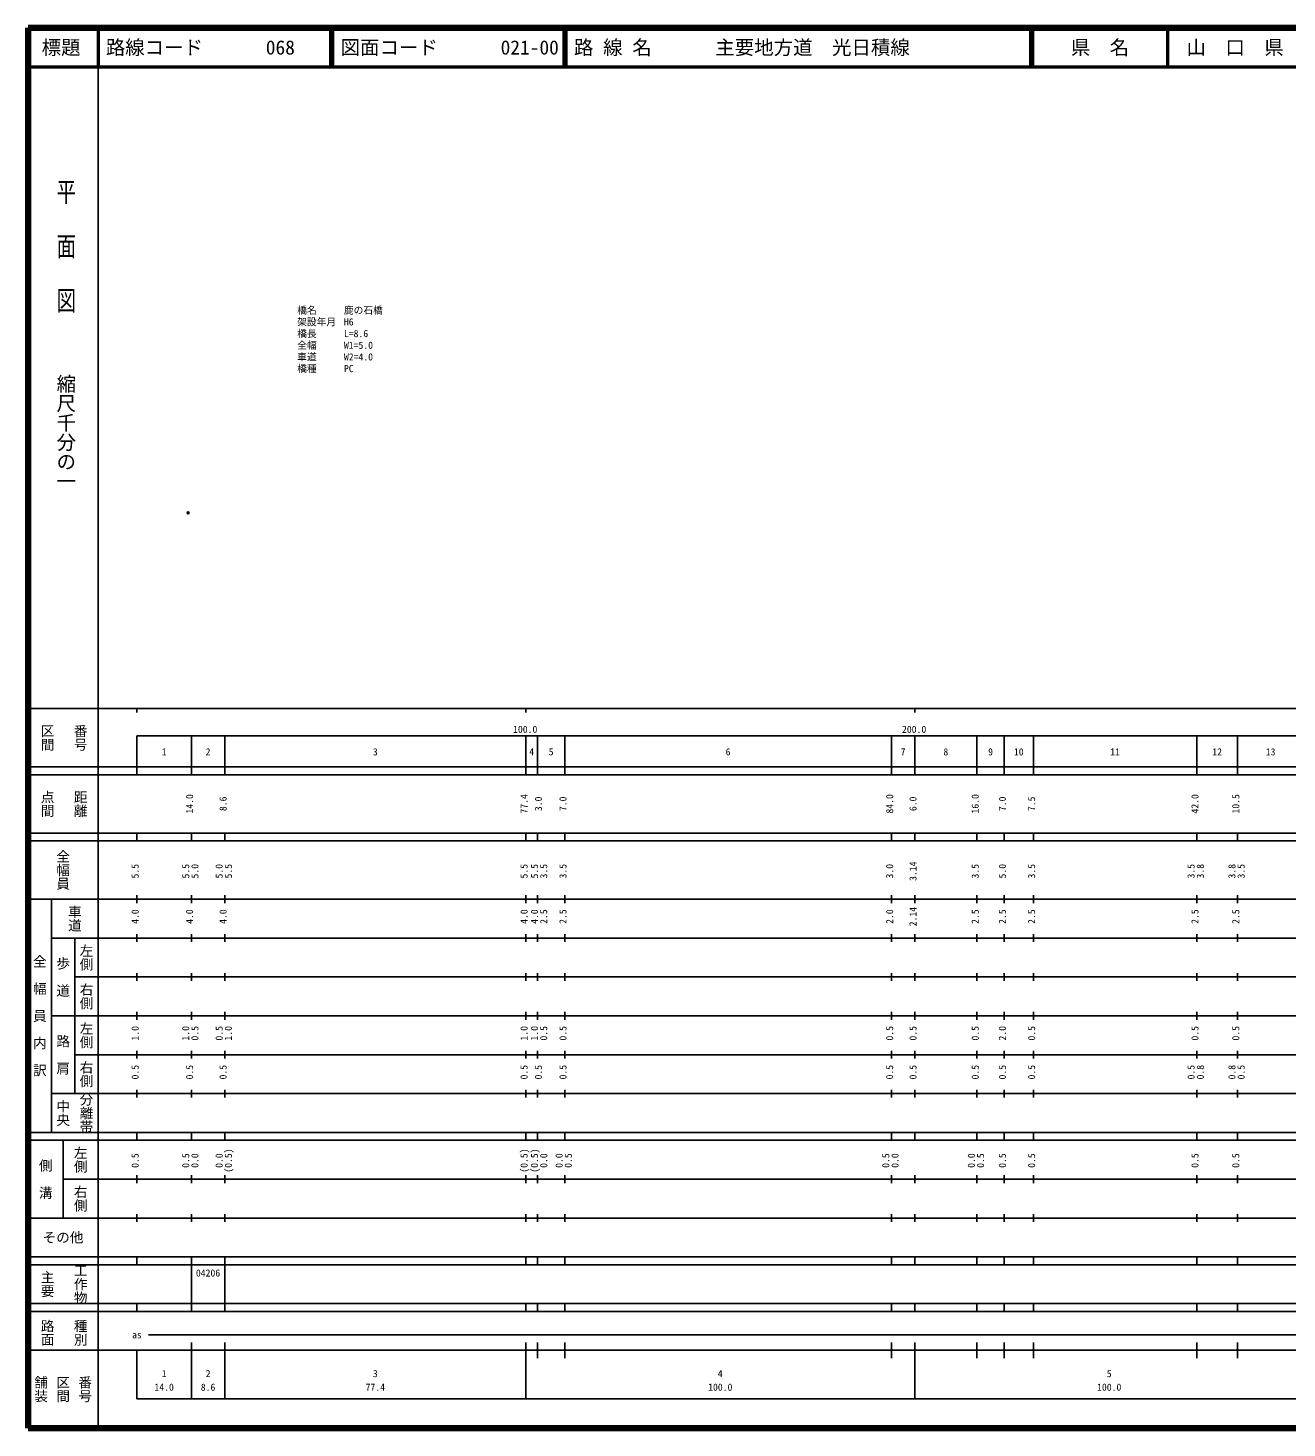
# Model space of a CAD drawing. Units: millimetres on the paper, with parts at other scales. Extents: x 40 to 680, y 20 to 380.
# Drawn here: x 40 to 363.7, y 20 to 380 of the extents above; entities that cross this region are included whole.
import ezdxf
from ezdxf.enums import TextEntityAlignment as Align

# ---------------------------------------------------------------- set-up
doc = ezdxf.new("R2010")
doc.units = ezdxf.units.MM
doc.header["$PDMODE"] = 32
doc.header["$PDSIZE"] = 0.5
for name, color, linetype in [('M-OTRS', 6, 'Continuous'), ('M-STR-HTXT', 7, 'Continuous'), ('M-TTL-TXT', 7, 'Continuous')]:
    doc.layers.add(name, color=color, linetype=linetype)
for name, color, linetype, lineweight in [('M-TTL', 2, 'Continuous', 140), ('M-TTL-BAND', 7, 'Continuous', 25), ('M-TTL-LINE', 7, 'Continuous', 50)]:
    doc.layers.add(name, color=color, linetype=linetype, lineweight=lineweight)
doc.styles.add('@ＭＳ ゴシック', font='')
doc.styles.add('ＭＳ ゴシック', font='')
doc.styles.get('@ＭＳ ゴシック').set_extended_font_data('@MS Gothic')
doc.styles.get('ＭＳ ゴシック').set_extended_font_data('MS Gothic')

msp = doc.modelspace()

# ---------------------------------------------------------------- linework, layer by layer
at = {"layer": 'M-OTRS'}
msp.add_point((81.171, 255.343), dxfattribs=at)
at = {"layer": 'M-TTL'}
for p, q in [((40, 380), (40, 20)), ((680, 380), (40, 380)), ((40, 20), (680, 20))]:
    msp.add_line(p, q, dxfattribs=at)
at = {"layer": 'M-TTL-BAND'}
for p, q in [((58, 370), (58, 20)), ((40, 205), (579, 205)), ((68, 205), (68, 204)), ((168, 205), (168, 204)), ((268, 205), (268, 204)), ((68, 198), (579, 198)), ((68, 198), (68, 188)), ((82, 188), (82, 198)), ((90.6, 188), (90.6, 198)), ((168, 188), (168, 198)), ((171, 188), (171, 198)), ((178, 188), (178, 198)), ((262, 188), (262, 198)), ((268, 188), (268, 198)), ((284, 188), (284, 198)), ((291, 188), (291, 198)), ((298.5, 188), (298.5, 198)), ((340.5, 188), (340.5, 198)), ((351, 188), (351, 198)), ((40, 190), (579, 190)), ((40, 188), (579, 188)), ((40, 173), (579, 173)), ((68, 171), (68, 173)), ((82, 171), (82, 173)), ((90.6, 171), (90.6, 173)), ((168, 171), (168, 173)), ((171, 171), (171, 173)), ((178, 171), (178, 173)), ((262, 171), (262, 173)), ((268, 171), (268, 173)), ((284, 171), (284, 173)), ((291, 171), (291, 173)), ((298.5, 171), (298.5, 173)), ((340.5, 171), (340.5, 173)), ((351, 171), (351, 173)), ((40, 171), (579, 171)), ((40, 156), (579, 156)), ((46, 96), (46, 156)), ((68, 155), (68, 157)), ((82, 155), (82, 157)), ((90.6, 155), (90.6, 157)), ((168, 155), (168, 157)), ((171, 155), (171, 157)), ((178, 155), (178, 157)), ((262, 155), (262, 157)), ((268, 155), (268, 157)), ((284, 155), (284, 157)), ((291, 155), (291, 157)), ((298.5, 155), (298.5, 157)), ((340.5, 155), (340.5, 157)), ((351, 155), (351, 157)), ((46, 146), (579, 146)), ((52, 146), (52, 106)), ((68, 145), (68, 147)), ((82, 145), (82, 147)), ((90.6, 145), (90.6, 147)), ((168, 145), (168, 147)), ((171, 145), (171, 147)), ((178, 145), (178, 147)), ((262, 145), (262, 147)), ((268, 145), (268, 147)), ((284, 145), (284, 147)), ((291, 145), (291, 147)), ((298.5, 145), (298.5, 147)), ((340.5, 145), (340.5, 147)), ((351, 145), (351, 147)), ((68, 135), (68, 137)), ((82, 135), (82, 137)), ((90.6, 135), (90.6, 137)), ((168, 135), (168, 137)), ((171, 135), (171, 137)), ((178, 135), (178, 137)), ((262, 135), (262, 137)), ((268, 135), (268, 137)), ((284, 135), (284, 137)), ((291, 135), (291, 137)), ((298.5, 135), (298.5, 137)), ((340.5, 135), (340.5, 137)), ((351, 135), (351, 137)), ((52, 136), (579, 136)), ((46, 126), (579, 126)), ((68, 125), (68, 127)), ((82, 125), (82, 127)), ((90.6, 125), (90.6, 127)), ((168, 125), (168, 127)), ((171, 125), (171, 127)), ((178, 125), (178, 127)), ((262, 125), (262, 127)), ((268, 125), (268, 127)), ((284, 125), (284, 127)), ((291, 125), (291, 127)), ((298.5, 125), (298.5, 127)), ((340.5, 125), (340.5, 127)), ((351, 125), (351, 127)), ((52, 116), (579, 116)), ((68, 115), (68, 117)), ((82, 115), (82, 117)), ((90.6, 115), (90.6, 117)), ((168, 115), (168, 117)), ((171, 115), (171, 117)), ((178, 115), (178, 117)), ((262, 115), (262, 117)), ((268, 115), (268, 117)), ((284, 115), (284, 117)), ((291, 115), (291, 117)), ((298.5, 115), (298.5, 117)), ((340.5, 115), (340.5, 117)), ((351, 115), (351, 117)), ((46, 106), (579, 106)), ((68, 105), (68, 107)), ((82, 105), (82, 107)), ((90.6, 105), (90.6, 107)), ((168, 105), (168, 107)), ((171, 105), (171, 107)), ((178, 105), (178, 107)), ((262, 105), (262, 107)), ((268, 105), (268, 107)), ((284, 105), (284, 107)), ((291, 105), (291, 107)), ((298.5, 105), (298.5, 107)), ((340.5, 105), (340.5, 107)), ((351, 105), (351, 107)), ((40, 96), (579, 96)), ((40, 94), (579, 94)), ((49, 94), (49, 74)), ((68, 94), (68, 96)), ((82, 94), (82, 96)), ((90.6, 94), (90.6, 96)), ((168, 94), (168, 96)), ((171, 94), (171, 96)), ((178, 94), (178, 96)), ((262, 94), (262, 96)), ((268, 94), (268, 96)), ((284, 94), (284, 96)), ((291, 94), (291, 96)), ((298.5, 94), (298.5, 96)), ((340.5, 94), (340.5, 96)), ((351, 94), (351, 96)), ((49, 84), (579, 84)), ((68, 83), (68, 85)), ((82, 83), (82, 85)), ((90.6, 83), (90.6, 85)), ((168, 83), (168, 85)), ((171, 83), (171, 85)), ((178, 83), (178, 85)), ((262, 83), (262, 85)), ((268, 83), (268, 85)), ((284, 83), (284, 85)), ((291, 83), (291, 85)), ((298.5, 83), (298.5, 85)), ((340.5, 83), (340.5, 85)), ((351, 83), (351, 85)), ((40, 74), (579, 74)), ((68, 73), (68, 75)), ((82, 73), (82, 75)), ((90.6, 73), (90.6, 75)), ((168, 73), (168, 75)), ((171, 73), (171, 75)), ((178, 73), (178, 75)), ((262, 73), (262, 75)), ((268, 73), (268, 75)), ((284, 73), (284, 75)), ((291, 73), (291, 75)), ((298.5, 73), (298.5, 75)), ((340.5, 73), (340.5, 75)), ((351, 73), (351, 75)), ((40, 64), (579, 64)), ((40, 62), (579, 62)), ((68, 62), (68, 64)), ((82, 62), (82, 64)), ((82, 52), (82, 62)), ((90.6, 62), (90.6, 64)), ((90.6, 52), (90.6, 62)), ((168, 62), (168, 64)), ((171, 62), (171, 64)), ((178, 62), (178, 64)), ((262, 62), (262, 64)), ((268, 62), (268, 64)), ((284, 62), (284, 64)), ((291, 62), (291, 64)), ((298.5, 62), (298.5, 64)), ((340.5, 62), (340.5, 64)), ((351, 62), (351, 64)), ((40, 52), (579, 52)), ((68, 50), (68, 52)), ((82, 50), (82, 52)), ((90.6, 50), (90.6, 52)), ((168, 50), (168, 52)), ((171, 50), (171, 52)), ((178, 50), (178, 52)), ((262, 50), (262, 52)), ((268, 50), (268, 52)), ((284, 50), (284, 52)), ((291, 50), (291, 52)), ((298.5, 50), (298.5, 52)), ((340.5, 50), (340.5, 52)), ((351, 50), (351, 52)), ((40, 50), (579, 50)), ((71, 44), (565, 44)), ((40, 40), (579, 40)), ((68, 40), (68, 27.5)), ((82, 27.5), (82, 42)), ((90.6, 27.5), (90.6, 42)), ((168, 27.5), (168, 42)), ((171, 38), (171, 42)), ((178, 38), (178, 42)), ((262, 38), (262, 42)), ((268, 27.5), (268, 42)), ((284, 38), (284, 42)), ((291, 38), (291, 42)), ((298.5, 38), (298.5, 42)), ((340.5, 38), (340.5, 42)), ((351, 38), (351, 42)), ((68, 27.5), (579, 27.5))]:
    msp.add_line(p, q, dxfattribs=at)
at = {"layer": 'M-TTL-LINE'}
for p, q in [((58, 380), (58, 370)), ((117.75, 380), (117.75, 370)), ((118.25, 380), (118.25, 370)), ((177.75, 380), (177.75, 370)), ((178.25, 380), (178.25, 370)), ((297.75, 380), (297.75, 370)), ((298.25, 380), (298.25, 370)), ((333, 380), (333, 370)), ((40, 370), (680, 370))]:
    msp.add_line(p, q, dxfattribs=at)

# ---------------------------------------------------------------- texts
at = {"layer": 'M-STR-HTXT', "style": 'ＭＳ ゴシック'}
for s, p in [('橋名', (109.223, 305.951)), ('鹿の石橋', (121.223, 305.957)), ('橋長', (109.226, 299.951)), ('架設年月', (109.225, 302.951)), ('H6', (121.225, 302.957)), ('全幅', (109.228, 296.951)), ('W1=5.0', (121.228, 296.957)), ('L=8.6', (121.226, 299.957)), ('車道', (109.229, 293.951)), ('W2=4.0', (121.229, 293.957)), ('橋種', (109.23, 290.951)), ('PC', (121.23, 290.957))]:
    msp.add_text(s, height=1.833, rotation=0.027, dxfattribs=at).set_placement(p, align=Align.BOTTOM_LEFT)
at = {"layer": 'M-TTL-BAND', "style": '@ＭＳ ゴシック', "width": 1.4}
msp.add_text('平  面  図', height=3.666, rotation=270, dxfattribs=at).set_placement((49.777, 306.475), align=Align.MIDDLE_RIGHT)
at = {"layer": 'M-TTL-BAND', "style": '@ＭＳ ゴシック'}
msp.add_text('縮尺千分の一', height=3.666, rotation=270, dxfattribs=at).set_placement((49.777, 261.03), align=Align.MIDDLE_RIGHT)
for s, p in [('区間', (45, 197.5)), ('番号', (53.5, 197.5)), ('点間', (45, 180.5)), ('距離', (53.5, 180.5)), ('全幅員', (49, 163.5)), ('車道', (52, 151)), ('左側', (55, 141)), ('全\u3000幅\u3000員\u3000内\u3000訳', (43, 126)), ('歩\u3000道', (49, 136)), ('右側', (55, 131)), ('左側', (55, 121)), ('路\u3000肩', (49, 116)), ('右側', (55, 111)), ('分離帯', (55, 101)), ('中央', (49, 101)), ('左側', (53.5, 89)), ('側\u3000溝', (44.5, 84)), ('右側', (53.5, 79)), ('工作物', (53.5, 57)), ('主要', (45, 57)), ('路面', (45, 44.5)), ('種別', (53.5, 44.5)), ('舗装', (43.333, 30)), ('区間', (49, 30)), ('番号', (54.667, 30))]:
    msp.add_text(s, height=2.566, rotation=270, dxfattribs=at).set_placement(p, align=Align.MIDDLE_CENTER)
at = {"layer": 'M-TTL-BAND', "style": 'ＭＳ ゴシック'}
for s, p in [('100.0', (167.844, 198.195)), ('200.0', (267.844, 198.195)), ('1', (75, 192.405)), ('2', (86.3, 192.405)), ('3', (129.3, 192.405)), ('4', (169.5, 192.405)), ('5', (174.5, 192.405)), ('6', (220, 192.405)), ('7', (265, 192.405)), ('8', (276, 192.405)), ('9', (287.5, 192.405)), ('10', (294.75, 192.405)), ('11', (319.5, 192.405)), ('12', (345.75, 192.405)), ('13', (359.5, 192.405)), ('as', (68, 42.5)), ('1', (75, 32.523)), ('2', (86.3, 32.523)), ('3', (129.3, 32.523)), ('4', (218, 32.523)), ('5', (318, 32.523)), ('14.0', (75, 29.033)), ('8.6', (86.3, 29.033)), ('77.4', (129.3, 29.033)), ('100.0', (218, 29.033)), ('100.0', (318, 29.033))]:
    msp.add_text(s, height=1.833, dxfattribs=at).set_placement(p, align=Align.BOTTOM_CENTER)
for s, p in [('14.0', (83, 180.5)), ('8.6', (91.6, 180.5)), ('77.4', (169, 180.5)), ('3.0', (172.681, 180.5)), ('7.0', (179, 180.5)), ('84.0', (263, 180.5)), ('6.0', (269, 180.5)), ('16.0', (285, 180.5)), ('7.0', (292, 180.5)), ('7.5', (299.5, 180.5)), ('42.0', (341.5, 180.5)), ('10.5', (352, 180.5)), ('5.5', (69, 163.174)), ('5.5', (82, 163.174)), ('5.0', (84.37, 163.174)), ('5.0', (90.6, 163.174)), ('5.5', (92.97, 163.174)), ('5.5', (169, 163.174)), ('5.5', (171.681, 163.174)), ('3.5', (174.051, 163.174)), ('3.5', (179, 163.174)), ('3.0', (263, 163.174)), ('3.14', (269, 163.174)), ('3.5', (285, 163.174)), ('5.0', (292, 163.174)), ('3.5', (299.5, 163.174)), ('3.5', (340.5, 163.174)), ('3.8', (342.87, 163.174)), ('3.8', (351, 163.174)), ('3.5', (353.37, 163.174)), ('4.0', (69, 151.5)), ('4.0', (83, 151.5)), ('4.0', (91.6, 151.5)), ('4.0', (169, 151.5)), ('4.0', (171.681, 151.5)), ('2.5', (174.051, 151.5)), ('2.5', (179, 151.5)), ('2.0', (263, 151.5)), ('2.14', (269, 151.5)), ('2.5', (285, 151.5)), ('2.5', (292, 151.5)), ('2.5', (299.5, 151.5)), ('2.5', (341.5, 151.5)), ('2.5', (352, 151.5)), ('1.0', (69, 121.5)), ('1.0', (82, 121.5)), ('0.5', (84.37, 121.5)), ('0.5', (90.6, 121.5)), ('1.0', (92.97, 121.5)), ('1.0', (169, 121.5)), ('1.0', (171.681, 121.5)), ('0.5', (174.051, 121.5)), ('0.5', (179, 121.5)), ('0.5', (263, 121.5)), ('0.5', (269, 121.5)), ('0.5', (285, 121.5)), ('2.0', (292, 121.5)), ('0.5', (299.5, 121.5)), ('0.5', (341.5, 121.5)), ('0.5', (352, 121.5)), ('0.5', (69, 111.5)), ('0.5', (83, 111.5)), ('0.5', (91.6, 111.5)), ('0.5', (169, 111.5)), ('0.5', (172.681, 111.5)), ('0.5', (179, 111.5)), ('0.5', (263, 111.5)), ('0.5', (269, 111.5)), ('0.5', (285, 111.5)), ('0.5', (292, 111.5)), ('0.5', (299.5, 111.5)), ('0.5', (340.5, 111.5)), ('0.8', (342.87, 111.5)), ('0.8', (351, 111.5)), ('0.5', (353.37, 111.5)), ('0.5', (69, 88.764)), ('0.5', (82, 88.764)), ('0.0', (84.37, 88.764)), ('0.0', (90.6, 88.764)), ('(0.5)', (92.97, 88.764)), ('(0.5)', (169, 88.764)), ('(0.5)', (171.681, 88.764)), ('0.0', (174.051, 88.764)), ('0.0', (178, 88.764)), ('0.5', (180.37, 88.764)), ('0.5', (262, 88.764)), ('0.0', (264.37, 88.764)), ('0.0', (284, 88.764)), ('0.5', (286.37, 88.764)), ('0.5', (292, 88.764)), ('0.5', (299.5, 88.764)), ('0.5', (341.5, 88.764)), ('0.5', (352, 88.764))]:
    msp.add_text(s, height=1.833, rotation=90, dxfattribs=at).set_placement(p, align=Align.BOTTOM_CENTER)
msp.add_text('その他', height=2.566, dxfattribs=at).set_placement((49, 69), align=Align.MIDDLE_CENTER)
msp.add_text('04206', height=1.833, dxfattribs=at).set_placement((83.175, 58.405), align=Align.BOTTOM_LEFT)
at = {"layer": 'M-TTL-TXT', "style": 'ＭＳ ゴシック'}
for s, p in [('標題', (48.5, 375)), ('県\u3000名', (315.625, 375)), ('山\u3000口\u3000県', (350.375, 375))]:
    msp.add_text(s, height=3.666, dxfattribs=at).set_placement(p, align=Align.MIDDLE_CENTER)
for s, p in [('路線コード', (60, 375)), ('068', (101.142, 375)), ('図面コード', (120.38, 375)), ('021-00', (161.521, 375)), ('路 線 名', (180.38, 375)), ('主要地方道\u3000光日積線', (216.734, 375))]:
    msp.add_text(s, height=3.666, dxfattribs=at).set_placement(p, align=Align.MIDDLE_LEFT)

doc.saveas('drawing.dxf')
